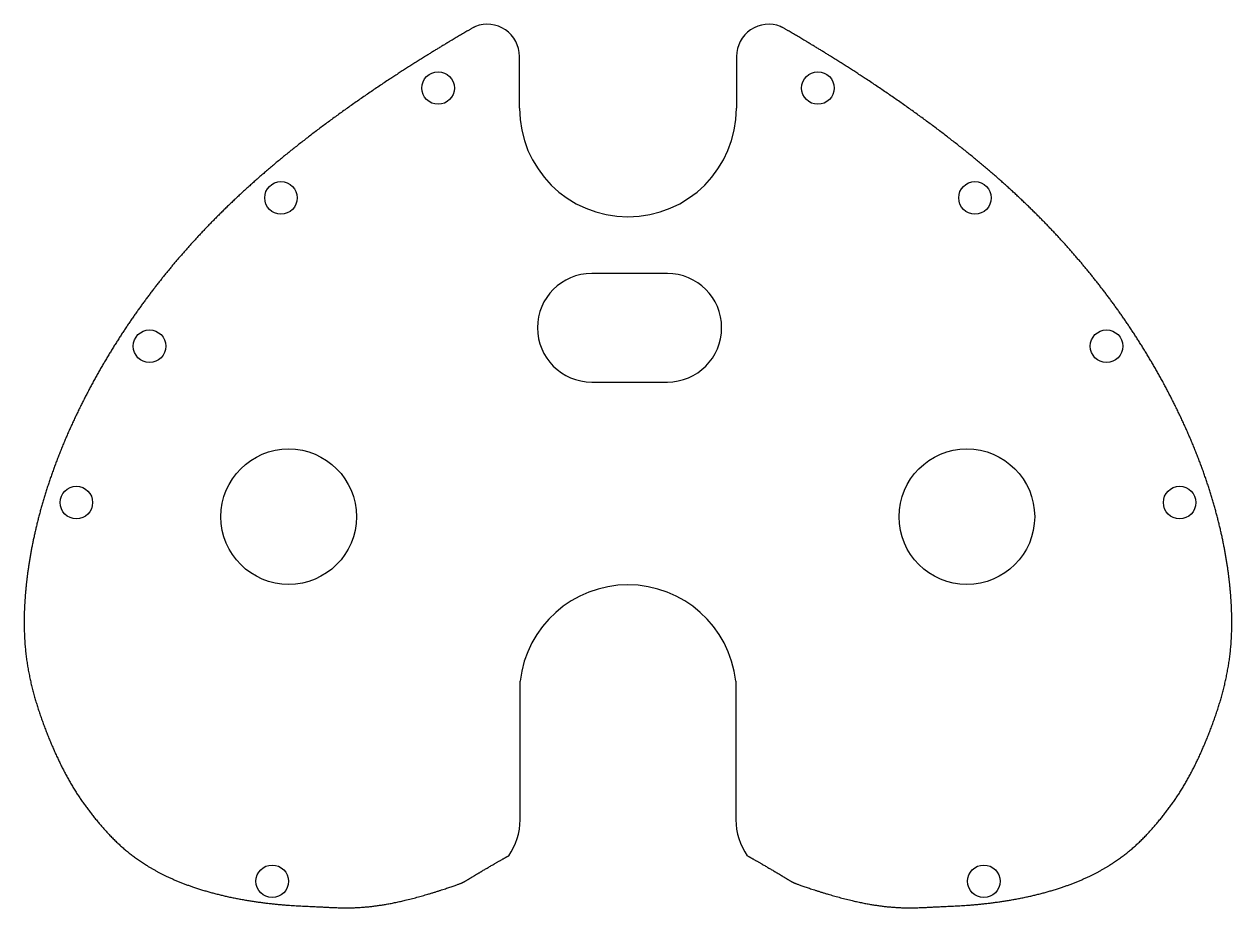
# Model space of a CAD drawing. Header units: millimetres. Extents: x -115 to 108, y -90 to 73.
import ezdxf

# ---------------------------------------------------------------- set-up
doc = ezdxf.new("R2010")
doc.units = ezdxf.units.MM
doc.layers.get('0').update_dxf_attribs({"linetype": 'CONTINUOUS'})

msp = doc.modelspace()

# ---------------------------------------------------------------- linework, layer by layer
for p, q in [((-23.27, 57.71), (-23.27, 67.26)), ((16.73, 67.26), (16.73, 57.71)), ((-23.14, -73.39), (-23.14, -47.87)), ((16.61, -47.87), (16.61, -73.39))]:
    msp.add_line(p, q)
msp.add_lwpolyline([(3.99, 7.26, 1), (3.99, 27.26), (-9.96, 27.26, 1), (-9.96, 7.26)], format="xyb", close=True)
for centre, radius in [((-38.26, 61.44), 3), ((31.73, 61.44), 3), ((-67.23, 41.19), 3), ((60.69, 41.19), 3), ((-91.46, 13.87), 3), ((84.93, 13.87), 3), ((-65.81, -17.55), 12.5), ((59.19, -17.55), 12.5), ((-104.94, -14.95), 3), ((98.41, -14.95), 3), ((-68.85, -84.74), 3), ((62.32, -84.74), 3)]:
    msp.add_circle(centre, radius)
for centre, radius, start, end in [((-29.21, 67.26), 5.94, 0, 111.5977), ((22.68, 67.26), 5.94, 68.4023, 180), ((-3.27, 57.71), 20, -180, 0), ((-3.27, -50.11), 20, 6.4346, 173.5654), ((-34.59, -73.39), 11.45, -35.4154, 0), ((28.06, -73.39), 11.45, 180, 215.4154)]:
    msp.add_arc(centre, radius, start, end)
for points, knots in [([(-31.4, 72.79), (-31.4, 72.79), (-32.55, 72.13), (-34.84, 70.8), (-38.27, 68.76), (-42.82, 65.94), (-48.43, 62.3), (-53.88, 58.57), (-59.13, 54.78), (-64.1, 50.98), (-68.75, 47.2), (-73.06, 43.45), (-77.08, 39.7), (-80.86, 35.9), (-84.48, 31.99), (-87.98, 27.91), (-91.37, 23.61), (-94.66, 19.06), (-97.84, 14.24), (-100.87, 9.17), (-103.7, 3.9), (-106.28, -1.51), (-108.54, -6.96), (-110.45, -12.38), (-111.98, -17.67), (-113.14, -22.75), (-113.94, -27.56), (-114.43, -32.05), (-114.63, -36.24), (-114.55, -40.17), (-114.18, -43.97), (-113.48, -47.82), (-112.41, -51.82), (-110.98, -56.03), (-109.26, -60.29), (-107.37, -64.3), (-105.42, -67.8), (-103.46, -70.67), (-101.4, -73.33), (-98.95, -76.21), (-95.82, -79.24), (-91.75, -82.19), (-86.69, -84.76), (-80.9, -86.75), (-74.96, -88.1), (-69.49, -88.88), (-64.95, -89.25), (-61.52, -89.37), (-58.62, -89.52), (-55.38, -89.71), (-51.31, -89.57), (-46.32, -88.82), (-40.88, -87.41), (-36.4, -85.96), (-33.86, -85.04), (-33.62, -84.96), (-31.98, -83.91), (-29.04, -82.18), (-26.94, -80.97), (-25.78, -80.31), (-25.26, -80.02)], [-0.9167337, -0.9167337, -0.9167337, -0.9167337, -0.9167337, -0.9167337, -0.9166667, -0.9, -0.8833333, -0.8666667, -0.85, -0.8333333, -0.8166667, -0.8, -0.7833333, -0.7666667, -0.75, -0.7333333, -0.7166667, -0.7, -0.6833333, -0.6666667, -0.65, -0.6333333, -0.6166667, -0.6, -0.5833333, -0.5666667, -0.55, -0.5333333, -0.5166667, -0.5, -0.4833333, -0.4666667, -0.45, -0.4333333, -0.4166667, -0.4, -0.3833333, -0.3666667, -0.35, -0.3333333, -0.3166667, -0.3, -0.2833333, -0.2666667, -0.25, -0.2333333, -0.2166667, -0.2, -0.1833333, -0.1666667, -0.15, -0.1333333, -0.1166667, -0.1, -0.0833333, -0.0666667, -0.05, -0.0333333, -0.0166667, 0, 0, 0, 0, 0, 0]), ([(18.73, -80.02), (19.25, -80.31), (20.41, -80.97), (22.51, -82.18), (25.45, -83.91), (27.09, -84.96), (27.33, -85.04), (29.87, -85.96), (34.35, -87.41), (39.79, -88.82), (44.78, -89.57), (48.85, -89.71), (52.09, -89.52), (54.99, -89.37), (58.42, -89.25), (62.95, -88.88), (68.42, -88.1), (74.37, -86.75), (80.16, -84.76), (85.22, -82.19), (89.28, -79.24), (92.42, -76.21), (94.86, -73.33), (96.93, -70.67), (98.89, -67.8), (100.84, -64.3), (102.73, -60.29), (104.45, -56.03), (105.88, -51.82), (106.94, -47.82), (107.65, -43.97), (108.02, -40.17), (108.09, -36.24), (107.9, -32.05), (107.41, -27.56), (106.61, -22.75), (105.45, -17.67), (103.92, -12.38), (102.01, -6.96), (99.74, -1.51), (97.17, 3.9), (94.34, 9.17), (91.31, 14.24), (88.13, 19.06), (84.83, 23.61), (81.44, 27.91), (77.95, 31.99), (74.33, 35.9), (70.54, 39.7), (66.53, 43.45), (62.21, 47.2), (57.56, 50.98), (52.6, 54.78), (47.35, 58.57), (41.89, 62.3), (36.29, 65.94), (31.74, 68.76), (28.31, 70.8), (26.02, 72.13), (24.87, 72.79), (24.87, 72.79)], [0, 0, 0, 0, 0, 0, 0.0166667, 0.0333333, 0.05, 0.0666667, 0.0833333, 0.1, 0.1166667, 0.1333333, 0.15, 0.1666667, 0.1833333, 0.2, 0.2166667, 0.2333333, 0.25, 0.2666667, 0.2833333, 0.3, 0.3166667, 0.3333333, 0.35, 0.3666667, 0.3833333, 0.4, 0.4166667, 0.4333333, 0.45, 0.4666667, 0.4833333, 0.5, 0.5166667, 0.5333333, 0.55, 0.5666667, 0.5833333, 0.6, 0.6166667, 0.6333333, 0.65, 0.6666667, 0.6833333, 0.7, 0.7166667, 0.7333333, 0.75, 0.7666667, 0.7833333, 0.8, 0.8166667, 0.8333333, 0.85, 0.8666667, 0.8833333, 0.9, 0.9166667, 0.9167337, 0.9167337, 0.9167337, 0.9167337, 0.9167337, 0.9167337])]:
    msp.add_open_spline(points, degree=5, knots=knots)

doc.saveas('drawing.dxf')
